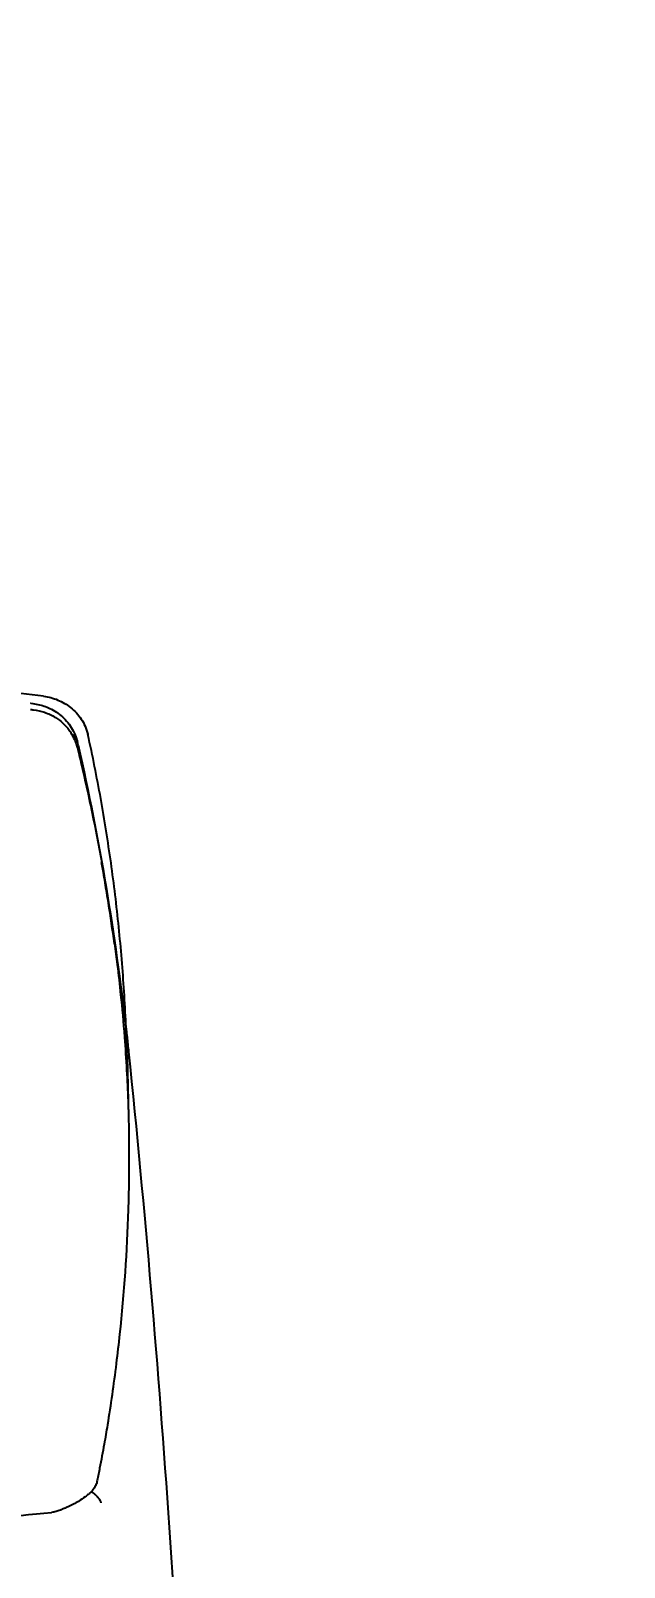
# Model space of a CAD drawing. Header units: millimetres. Extents: x -5247 to 64230, y -16204 to 29599.
# Drawn here: x 55920 to 55979.8, y 21486.2 to 21641 of the extents above; entities that cross this region are included whole.
import ezdxf
from ezdxf import colors
from ezdxf.entities.mleader import LeaderData, LeaderLine
from ezdxf.math import Vec2, Vec3

# ---------------------------------------------------------------- set-up
doc = ezdxf.new("R2010")
doc.units = ezdxf.units.MM
doc.layers.add('Выноски надписи', color=7, linetype='Continuous')
doc.styles.add('ISO_250', font='isocpeur.ttf', dxfattribs={"height": 250})

# ---------------------------------------------------------------- blocks, each defined once
blk = doc.blocks.new('_Dot')
at = {"color": 0, "linetype": 'ByBlock', "lineweight": -2}
blk.add_line((-0.5, 0), (-1, 0), dxfattribs=at)
at = {"color": 0, "linetype": 'ByBlock', "const_width": 0.5}
blk.add_lwpolyline([(-0.25, 0, 1), (0.25, 0, 1)], format="xyb", close=True, dxfattribs=at)
blk = doc.blocks.new('Siemens 7ME65202DF122JE1')
at = {"ltscale": 0.440208}
blk.add_line((-54.34, 337.18), (-54.11, 337.16), dxfattribs=at)
blk.add_line((-54.34, 337.18), (-54.11, 337.16), dxfattribs=at)
at = {"ltscale": 0.732856}
blk.add_line((-49.55, 332.95), (-49.61, 333.21), dxfattribs=at)
blk.add_line((-49.55, 332.95), (-49.61, 333.21), dxfattribs=at)
blk.add_line((-44.63, 301.63), (-44.48, 295.52))
blk.add_line((-44.63, 301.63), (-44.48, 295.52))
blk.add_ellipse((-53.28, 335.9), major_axis=(0.23, 1.99), ratio=0.11616, start_param=6.281043, end_param=6.283185)
blk.add_ellipse((-53.28, 335.9), major_axis=(0.23, 1.99), ratio=0.11616, start_param=6.281043, end_param=6.283185)
at = {"ltscale": 0.000722405}
blk.add_ellipse((-54.64, 334.45), major_axis=(0.31, 2.73), ratio=0.109672, start_param=6.283173, end_param=6.28333, dxfattribs=at)
blk.add_ellipse((-54.64, 334.45), major_axis=(0.31, 2.73), ratio=0.109672, start_param=6.283173, end_param=6.28333, dxfattribs=at)
at = {"ltscale": 0.00206}
blk.add_ellipse((-54.41, 334.42), major_axis=(0.31, 2.73), ratio=0.110644, start_param=0.000002, end_param=0.000414, dxfattribs=at)
blk.add_ellipse((-54.41, 334.42), major_axis=(0.31, 2.73), ratio=0.110644, start_param=0.000002, end_param=0.000414, dxfattribs=at)
at = {"ltscale": 3.51931}
blk.add_ellipse((-52.29, 332.6), major_axis=(2.68, 0.61), ratio=0.698015, start_param=6.150873, end_param=6.822797, dxfattribs=at)
blk.add_ellipse((-52.29, 332.6), major_axis=(2.68, 0.61), ratio=0.698015, start_param=6.150873, end_param=6.822797, dxfattribs=at)
at = {"ltscale": 0.049866}
blk.add_ellipse((-50.52, 333.59), major_axis=(1.95, 0.43), ratio=0.69873, start_param=6.270069, end_param=6.283185, dxfattribs=at)
blk.add_ellipse((-50.52, 333.59), major_axis=(1.95, 0.43), ratio=0.69873, start_param=6.270069, end_param=6.283185, dxfattribs=at)
at = {"ltscale": 28.211782}
blk.add_ellipse((-379.35, 290.76), major_axis=(334.93, 0), ratio=0.707107, start_param=0.093868, end_param=0.128689, dxfattribs=at)
blk.add_ellipse((-379.35, 290.76), major_axis=(334.93, 0), ratio=0.707107, start_param=0.093868, end_param=0.128689, dxfattribs=at)
for points, knots in [([(-53.04, 337.89), (-59.15, 338.61), (-65.29, 339.18), (-77.61, 340.05), (-83.78, 340.34), (-96.15, 340.62), (-102.35, 340.62), (-114.72, 340.34), (-120.89, 340.05), (-133.21, 339.18), (-139.35, 338.61), (-145.46, 337.89)], [4.5473654, 4.5473654, 4.5473654, 4.5473654, 4.6133749, 4.6133749, 4.6793843, 4.6793843, 4.7453937, 4.7453937, 4.8114031, 4.8114031, 4.8774125, 4.8774125, 4.8774125, 4.8774125]), ([(-53.04, 337.89), (-59.15, 338.61), (-65.29, 339.18), (-77.61, 340.05), (-83.78, 340.34), (-96.15, 340.62), (-102.35, 340.62), (-114.72, 340.34), (-120.89, 340.05), (-133.21, 339.18), (-139.35, 338.61), (-145.46, 337.89)], [4.5473654, 4.5473654, 4.5473654, 4.5473654, 4.6133749, 4.6133749, 4.6793843, 4.6793843, 4.7453937, 4.7453937, 4.8114031, 4.8114031, 4.8774125, 4.8774125, 4.8774125, 4.8774125]), ([(-53.04, 337.89), (-52.55, 337.83), (-52.06, 337.7), (-51.14, 337.32), (-50.71, 337.06), (-49.9, 336.43), (-49.53, 336.03), (-48.94, 335.13), (-48.71, 334.61), (-48.59, 334.08)], [0, 0, 0, 0, 0.1506029, 0.1506029, 0.3059853, 0.3059853, 0.4800729, 0.4800729, 0.6655954, 0.6655954, 0.6655954, 0.6655954]), ([(-53.04, 337.89), (-52.55, 337.83), (-52.06, 337.7), (-51.14, 337.32), (-50.71, 337.06), (-49.9, 336.43), (-49.53, 336.03), (-48.94, 335.13), (-48.71, 334.61), (-48.59, 334.08)], [0, 0, 0, 0, 0.1506029, 0.1506029, 0.3059853, 0.3059853, 0.4800729, 0.4800729, 0.6655954, 0.6655954, 0.6655954, 0.6655954]), ([(-44.63, 301.63), (-44.69, 303.8), (-44.78, 305.97), (-45.06, 310.3), (-45.24, 312.47), (-45.68, 316.79), (-45.94, 318.95), (-46.55, 323.27), (-46.89, 325.42), (-47.67, 329.73), (-48.1, 331.87), (-48.57, 334.02)], [3.1590486, 3.1590486, 3.1590486, 3.1590486, 3.1863725, 3.1863725, 3.2136964, 3.2136964, 3.2410203, 3.2410203, 3.2683443, 3.2683443, 3.2956682, 3.2956682, 3.2956682, 3.2956682]), ([(-44.63, 301.63), (-44.69, 303.8), (-44.78, 305.97), (-45.06, 310.3), (-45.24, 312.47), (-45.68, 316.79), (-45.94, 318.95), (-46.55, 323.27), (-46.89, 325.42), (-47.67, 329.73), (-48.1, 331.87), (-48.57, 334.02)], [3.1590486, 3.1590486, 3.1590486, 3.1590486, 3.1863725, 3.1863725, 3.2136964, 3.2136964, 3.2410203, 3.2410203, 3.2683443, 3.2683443, 3.2956682, 3.2956682, 3.2956682, 3.2956682]), ([(-44.63, 303.54), (-44.61, 303.31), (-44.58, 303.08), (-44.56, 302.85), (-44.53, 302.58), (-44.5, 302.31), (-44.47, 302.05)], [0.32388805, 0.32388805, 0.32388805, 0.32388805, 0.33466882, 0.33466882, 0.33466882, 0.34763713, 0.34763713, 0.34763713, 0.34763713]), ([(-44.63, 303.54), (-44.61, 303.31), (-44.58, 303.08), (-44.56, 302.85), (-44.53, 302.58), (-44.5, 302.31), (-44.47, 302.05)], [0.32388805, 0.32388805, 0.32388805, 0.32388805, 0.33466882, 0.33466882, 0.33466882, 0.34763713, 0.34763713, 0.34763713, 0.34763713]), ([(-44.47, 302.05), (-41.2, 270.14), (-39.02, 238.15), (-37.66, 196.67), (-37.45, 187.26), (-37.33, 177.84)], [0, 0, 0, 0, 9.629754, 9.629754, 12.454947, 12.454947, 12.454947, 12.454947]), ([(-44.47, 302.05), (-41.2, 270.14), (-39.02, 238.15), (-37.66, 196.67), (-37.45, 187.26), (-37.33, 177.84)], [0, 0, 0, 0, 9.629754, 9.629754, 12.454947, 12.454947, 12.454947, 12.454947]), ([(-44.48, 295.52), (-44.43, 293.37), (-44.42, 291.18), (-44.46, 288.02), (-44.48, 287.08), (-44.65, 281.96), (-44.93, 277.79), (-45.49, 272.62), (-45.6, 271.63), (-45.99, 268.52), (-46.28, 266.47), (-46.71, 263.82), (-46.82, 263.18), (-47.08, 261.72), (-47.23, 260.92), (-47.47, 259.7), (-47.55, 259.29), (-47.64, 258.87)], [-5.049888, -5.049888, -5.049888, -5.049888, -4.154438, -4.154438, -3.772619, -3.772619, -2.07764, -2.07764, -1.679997, -1.679997, -0.817035, -0.817035, -0.540162, -0.540162, -0.184992, -0.184992, -0.000037, -0.000037, -0.000037, -0.000037]), ([(-44.48, 295.52), (-44.43, 293.37), (-44.42, 291.18), (-44.46, 288.02), (-44.48, 287.08), (-44.65, 281.96), (-44.93, 277.79), (-45.49, 272.62), (-45.6, 271.63), (-45.99, 268.52), (-46.28, 266.47), (-46.71, 263.82), (-46.82, 263.18), (-47.08, 261.72), (-47.23, 260.92), (-47.47, 259.7), (-47.55, 259.29), (-47.64, 258.87)], [-5.049888, -5.049888, -5.049888, -5.049888, -4.154438, -4.154438, -3.772619, -3.772619, -2.07764, -2.07764, -1.679997, -1.679997, -0.817035, -0.817035, -0.540162, -0.540162, -0.184992, -0.184992, -0.000037, -0.000037, -0.000037, -0.000037]), ([(-47.64, 258.87), (-47.65, 258.8), (-47.67, 258.72), (-47.73, 258.5), (-47.79, 258.36), (-47.96, 258.05), (-48.08, 257.88), (-48.23, 257.73)], [-0.2107952, -0.2107952, -0.2107952, -0.2107952, -0.1770761, -0.1770761, -0.1059086, -0.1059086, -0.0002595, -0.0002595, -0.0002595, -0.0002595]), ([(-47.64, 258.87), (-47.65, 258.8), (-47.67, 258.72), (-47.73, 258.5), (-47.79, 258.36), (-47.96, 258.05), (-48.08, 257.88), (-48.23, 257.73)], [-0.2107952, -0.2107952, -0.2107952, -0.2107952, -0.1770761, -0.1770761, -0.1059086, -0.1059086, -0.0002595, -0.0002595, -0.0002595, -0.0002595]), ([(-48.23, 257.73), (-48.29, 257.68), (-48.34, 257.64), (-48.44, 257.55), (-48.48, 257.51), (-48.63, 257.39), (-48.73, 257.31), (-49.05, 257.07), (-49.28, 256.91), (-49.85, 256.57), (-50.2, 256.39), (-50.7, 256.16), (-50.82, 256.11), (-51.09, 255.99), (-51.22, 255.94), (-51.35, 255.89)], [-0.4167492, -0.4167492, -0.4167492, -0.4167492, -0.381197, -0.381197, -0.3542466, -0.3542466, -0.3036752, -0.3036752, -0.2054223, -0.2054223, -0.0842959, -0.0842959, -0.0429183, -0.0429183, 0, 0, 0, 0]), ([(-48.23, 257.73), (-48.29, 257.68), (-48.34, 257.64), (-48.44, 257.55), (-48.48, 257.51), (-48.63, 257.39), (-48.73, 257.31), (-49.05, 257.07), (-49.28, 256.91), (-49.85, 256.57), (-50.2, 256.39), (-50.7, 256.16), (-50.82, 256.11), (-51.09, 255.99), (-51.22, 255.94), (-51.35, 255.89)], [-0.4167492, -0.4167492, -0.4167492, -0.4167492, -0.381197, -0.381197, -0.3542466, -0.3542466, -0.3036752, -0.3036752, -0.2054223, -0.2054223, -0.0842959, -0.0842959, -0.0429183, -0.0429183, 0, 0, 0, 0]), ([(-47.51, 257.11), (-47.52, 257.12), (-47.53, 257.13), (-47.53, 257.14), (-47.54, 257.15), (-47.55, 257.16), (-47.56, 257.17), (-47.57, 257.18), (-47.58, 257.19), (-47.59, 257.2), (-47.59, 257.2), (-47.59, 257.21), (-47.59, 257.21), (-47.6, 257.22), (-47.61, 257.23), (-47.63, 257.24), (-47.64, 257.26), (-47.65, 257.27), (-47.66, 257.28), (-47.67, 257.29), (-47.68, 257.3), (-47.69, 257.31), (-47.7, 257.32), (-47.71, 257.34), (-47.73, 257.35), (-47.74, 257.36), (-47.75, 257.37), (-47.76, 257.38), (-47.77, 257.39), (-47.79, 257.4), (-47.8, 257.41), (-47.81, 257.42), (-47.82, 257.43), (-47.84, 257.44), (-47.85, 257.46), (-47.86, 257.47), (-47.87, 257.48), (-47.89, 257.49), (-47.9, 257.5), (-47.91, 257.51), (-47.93, 257.52), (-47.94, 257.53), (-47.95, 257.54), (-47.97, 257.55), (-47.98, 257.56), (-47.99, 257.57), (-48.01, 257.58), (-48.02, 257.59), (-48.03, 257.6), (-48.05, 257.61), (-48.06, 257.62), (-48.08, 257.63), (-48.09, 257.64), (-48.11, 257.65), (-48.12, 257.66), (-48.15, 257.68), (-48.18, 257.7), (-48.21, 257.71), (-48.22, 257.72), (-48.22, 257.72), (-48.23, 257.73)], [0.4068287, 0.4068287, 0.4068287, 0.4068287, 0.4310496, 0.4310496, 0.4310496, 0.4618389, 0.4618389, 0.4618389, 0.4848045, 0.4848045, 0.4848045, 0.4926282, 0.4926282, 0.4926282, 0.5234177, 0.5234177, 0.5234177, 0.5542072, 0.5542072, 0.5542072, 0.5849967, 0.5849967, 0.5849967, 0.6157862, 0.6157862, 0.6157862, 0.6465757, 0.6465757, 0.6465757, 0.677365, 0.677365, 0.677365, 0.7081543, 0.7081543, 0.7081543, 0.7389436, 0.7389436, 0.7389436, 0.7697329, 0.7697329, 0.7697329, 0.8005222, 0.8005222, 0.8005222, 0.8313115, 0.8313115, 0.8313115, 0.8621008, 0.8621008, 0.8621008, 0.8928901, 0.8928901, 0.8928901, 0.9236794, 0.9236794, 0.9236794, 0.9852562, 0.9852562, 0.9852562, 1, 1, 1, 1]), ([(-47.51, 257.11), (-47.52, 257.12), (-47.53, 257.13), (-47.53, 257.14), (-47.54, 257.15), (-47.55, 257.16), (-47.56, 257.17), (-47.57, 257.18), (-47.58, 257.19), (-47.59, 257.2), (-47.59, 257.2), (-47.59, 257.21), (-47.59, 257.21), (-47.6, 257.22), (-47.61, 257.23), (-47.63, 257.24), (-47.64, 257.26), (-47.65, 257.27), (-47.66, 257.28), (-47.67, 257.29), (-47.68, 257.3), (-47.69, 257.31), (-47.7, 257.32), (-47.71, 257.34), (-47.73, 257.35), (-47.74, 257.36), (-47.75, 257.37), (-47.76, 257.38), (-47.77, 257.39), (-47.79, 257.4), (-47.8, 257.41), (-47.81, 257.42), (-47.82, 257.43), (-47.84, 257.44), (-47.85, 257.46), (-47.86, 257.47), (-47.87, 257.48), (-47.89, 257.49), (-47.9, 257.5), (-47.91, 257.51), (-47.93, 257.52), (-47.94, 257.53), (-47.95, 257.54), (-47.97, 257.55), (-47.98, 257.56), (-47.99, 257.57), (-48.01, 257.58), (-48.02, 257.59), (-48.03, 257.6), (-48.05, 257.61), (-48.06, 257.62), (-48.08, 257.63), (-48.09, 257.64), (-48.11, 257.65), (-48.12, 257.66), (-48.15, 257.68), (-48.18, 257.7), (-48.21, 257.71), (-48.22, 257.72), (-48.22, 257.72), (-48.23, 257.73)], [0.4068287, 0.4068287, 0.4068287, 0.4068287, 0.4310496, 0.4310496, 0.4310496, 0.4618389, 0.4618389, 0.4618389, 0.4848045, 0.4848045, 0.4848045, 0.4926282, 0.4926282, 0.4926282, 0.5234177, 0.5234177, 0.5234177, 0.5542072, 0.5542072, 0.5542072, 0.5849967, 0.5849967, 0.5849967, 0.6157862, 0.6157862, 0.6157862, 0.6465757, 0.6465757, 0.6465757, 0.677365, 0.677365, 0.677365, 0.7081543, 0.7081543, 0.7081543, 0.7389436, 0.7389436, 0.7389436, 0.7697329, 0.7697329, 0.7697329, 0.8005222, 0.8005222, 0.8005222, 0.8313115, 0.8313115, 0.8313115, 0.8621008, 0.8621008, 0.8621008, 0.8928901, 0.8928901, 0.8928901, 0.9236794, 0.9236794, 0.9236794, 0.9852562, 0.9852562, 0.9852562, 1, 1, 1, 1]), ([(-77.63, 253.54), (-73.34, 253.78), (-69.09, 254.1), (-60.55, 254.83), (-56.32, 255.25), (-52.23, 255.66)], [0.000129, 0.000129, 0.000129, 0.000129, 1.290188, 1.290188, 2.580053, 2.580053, 2.580053, 2.580053]), ([(-77.63, 253.54), (-73.34, 253.78), (-69.09, 254.1), (-60.55, 254.83), (-56.32, 255.25), (-52.23, 255.66)], [0.000129, 0.000129, 0.000129, 0.000129, 1.290188, 1.290188, 2.580053, 2.580053, 2.580053, 2.580053]), ([(-51.35, 255.89), (-51.49, 255.83), (-51.63, 255.78), (-51.85, 255.72), (-51.93, 255.71), (-52.08, 255.68), (-52.15, 255.67), (-52.23, 255.66)], [0.00010412, 0.00010412, 0.00010412, 0.00010412, 0.04658748, 0.04658748, 0.07019017, 0.07019017, 0.09305314, 0.09305314, 0.09305314, 0.09305314]), ([(-51.35, 255.89), (-51.49, 255.83), (-51.63, 255.78), (-51.85, 255.72), (-51.93, 255.71), (-52.08, 255.68), (-52.15, 255.67), (-52.23, 255.66)], [0.00010412, 0.00010412, 0.00010412, 0.00010412, 0.04658748, 0.04658748, 0.07019017, 0.07019017, 0.09305314, 0.09305314, 0.09305314, 0.09305314])]:
    blk.add_open_spline(points, degree=3, knots=knots)
at = {"ltscale": 0.606004}
blk.add_open_spline([(-54.37, 336.56), (-54.32, 336.56), (-54.26, 336.55), (-54.16, 336.54), (-54.11, 336.53), (-54.05, 336.53)], degree=3, knots=[-0.03040427, -0.03040427, -0.03040427, -0.03040427, -0.01586787, -0.01586787, -0.00000096, -0.00000096, -0.00000096, -0.00000096], dxfattribs=at)
blk.add_open_spline([(-54.37, 336.56), (-54.32, 336.56), (-54.26, 336.55), (-54.16, 336.54), (-54.11, 336.53), (-54.05, 336.53)], degree=3, knots=[-0.03040427, -0.03040427, -0.03040427, -0.03040427, -0.01586787, -0.01586787, -0.00000096, -0.00000096, -0.00000096, -0.00000096], dxfattribs=at)
at = {"ltscale": 12.682755}
for knots in [[0, 0, 0, 0, 0.0668625, 0.0668625, 0.1971129, 0.1971129, 0.3565707, 0.3565707, 0.5271426, 0.5271426, 0.5942211, 0.5942211, 0.6039049, 0.6039049, 0.6187589, 0.6187589, 0.6232938, 0.6232938, 0.6369271, 0.6369271, 0.6500636, 0.6500636, 0.6569963, 0.6569963, 0.6605617, 0.6605617, 0.6641075, 0.6641075, 0.6641075, 0.6641075], [0, 0, 0, 0, 0.0668625, 0.0668625, 0.1971129, 0.1971129, 0.3565707, 0.3565707, 0.5271426, 0.5271426, 0.5942211, 0.5942211, 0.6039049, 0.6039049, 0.6187589, 0.6187589, 0.6232943, 0.6232943, 0.6369294, 0.6369294, 0.6500648, 0.6500648, 0.6569969, 0.6569969, 0.660562, 0.660562, 0.6641075, 0.6641075, 0.6641075, 0.6641075]]:
    blk.add_open_spline([(-54.11, 337.16), (-53.89, 337.13), (-53.67, 337.09), (-53.03, 336.94), (-52.63, 336.78), (-51.79, 336.35), (-51.37, 336.04), (-50.62, 335.31), (-50.3, 334.87), (-49.95, 334.22), (-49.87, 334.03), (-49.79, 333.81), (-49.78, 333.78), (-49.75, 333.71), (-49.73, 333.66), (-49.72, 333.6), (-49.71, 333.59), (-49.7, 333.53), (-49.68, 333.49), (-49.66, 333.42), (-49.65, 333.38), (-49.64, 333.33), (-49.64, 333.31), (-49.63, 333.29), (-49.63, 333.29), (-49.62, 333.27), (-49.62, 333.27), (-49.62, 333.26)], degree=3, knots=knots, dxfattribs=at)
at = {"ltscale": 9.211372}
blk.add_open_spline([(-54.05, 336.53), (-53.68, 336.48), (-53.3, 336.4), (-52.56, 336.14), (-52.18, 335.97), (-51.57, 335.59), (-51.32, 335.4), (-50.86, 334.98), (-50.65, 334.73), (-50.42, 334.41), (-50.38, 334.36), (-50.3, 334.24), (-50.26, 334.17), (-50.22, 334.09)], degree=3, knots=[-0.5401851, -0.5401851, -0.5401851, -0.5401851, -0.4103359, -0.4103359, -0.2671981, -0.2671981, -0.1596832, -0.1596832, -0.0493174, -0.0493174, -0.0259239, -0.0259239, 0, 0, 0, 0], dxfattribs=at)
blk.add_open_spline([(-54.05, 336.53), (-53.68, 336.48), (-53.3, 336.4), (-52.56, 336.14), (-52.18, 335.97), (-51.57, 335.59), (-51.32, 335.4), (-50.86, 334.98), (-50.65, 334.73), (-50.42, 334.41), (-50.38, 334.36), (-50.3, 334.24), (-50.26, 334.17), (-50.22, 334.09)], degree=3, knots=[-0.5401851, -0.5401851, -0.5401851, -0.5401851, -0.4103359, -0.4103359, -0.2671981, -0.2671981, -0.1596832, -0.1596832, -0.0493174, -0.0493174, -0.0259239, -0.0259239, 0, 0, 0, 0], dxfattribs=at)
at = {"ltscale": 0.868225}
blk.add_open_spline([(-50.22, 334.09), (-50.18, 334.03), (-50.14, 333.96), (-50.08, 333.83), (-50.04, 333.77), (-50.01, 333.7)], degree=3, knots=[0.00038198, 0.00038198, 0.00038198, 0.00038198, 0.02343478, 0.02343478, 0.04593203, 0.04593203, 0.04593203, 0.04593203], dxfattribs=at)
blk.add_open_spline([(-50.22, 334.09), (-50.18, 334.03), (-50.14, 333.96), (-50.08, 333.83), (-50.04, 333.77), (-50.01, 333.7)], degree=3, knots=[0.00038198, 0.00038198, 0.00038198, 0.00038198, 0.02343478, 0.02343478, 0.04593203, 0.04593203, 0.04593203, 0.04593203], dxfattribs=at)
at = {"ltscale": 2.78765}
blk.add_open_spline([(-50.01, 333.7), (-49.91, 333.5), (-49.83, 333.29), (-49.7, 332.94), (-49.66, 332.8), (-49.61, 332.62), (-49.6, 332.56), (-49.58, 332.51)], degree=3, knots=[-0.1470882, -0.1470882, -0.1470882, -0.1470882, -0.0736075, -0.0736075, -0.0219609, -0.0219609, -0.0000035, -0.0000035, -0.0000035, -0.0000035], dxfattribs=at)
blk.add_open_spline([(-50.01, 333.7), (-49.91, 333.5), (-49.83, 333.29), (-49.7, 332.94), (-49.66, 332.8), (-49.61, 332.62), (-49.6, 332.56), (-49.58, 332.51)], degree=3, knots=[-0.1470882, -0.1470882, -0.1470882, -0.1470882, -0.0736075, -0.0736075, -0.0219609, -0.0219609, -0.0000035, -0.0000035, -0.0000035, -0.0000035], dxfattribs=at)
at = {"ltscale": 0.002455}
blk.add_open_spline([(-49.55, 332.95), (-49.55, 332.95), (-49.55, 332.95), (-49.55, 332.95)], degree=3, dxfattribs=at)
blk.add_open_spline([(-49.55, 332.95), (-49.55, 332.95), (-49.55, 332.95), (-49.55, 332.95)], degree=3, dxfattribs=at)
at = {"ltscale": 24.555702}
blk.add_open_spline([(-49.55, 332.95), (-47.39, 323.45), (-45.84, 313.9), (-44.72, 304.3)], degree=3, dxfattribs=at)
blk.add_open_spline([(-49.55, 332.95), (-47.39, 323.45), (-45.84, 313.9), (-44.72, 304.3)], degree=3, dxfattribs=at)
at = {"ltscale": 0.184382}
blk.add_open_spline([(-48.59, 334.08), (-48.58, 334.05), (-48.57, 334.02), (-48.57, 334)], degree=3, dxfattribs=at)
blk.add_open_spline([(-48.59, 334.08), (-48.58, 334.05), (-48.57, 334.02), (-48.57, 334)], degree=3, dxfattribs=at)
at = {"ltscale": 25.434973}
blk.add_open_spline([(-49.58, 332.51), (-49.12, 330.61), (-48.69, 328.7), (-47.89, 324.92), (-47.52, 323.03), (-47.18, 321.15)], degree=3, knots=[-1.579403, -1.579403, -1.579403, -1.579403, -0.789394, -0.789394, -0.000001, -0.000001, -0.000001, -0.000001], dxfattribs=at)
blk.add_open_spline([(-49.58, 332.51), (-49.12, 330.61), (-48.69, 328.7), (-47.89, 324.92), (-47.52, 323.03), (-47.18, 321.15)], degree=3, knots=[-1.579403, -1.579403, -1.579403, -1.579403, -0.789394, -0.789394, -0.000001, -0.000001, -0.000001, -0.000001], dxfattribs=at)
at = {"ltscale": 28.211105}
blk.add_open_spline([(-45.89, 312.96), (-46.08, 314.32), (-46.29, 315.69), (-46.61, 317.75), (-46.72, 318.42), (-46.95, 319.79), (-47.06, 320.47), (-47.18, 321.15)], degree=3, knots=[-1.159973, -1.159973, -1.159973, -1.159973, -0.583413, -0.583413, -0.291734, -0.291734, -0.000001, -0.000001, -0.000001, -0.000001], dxfattribs=at)
blk.add_open_spline([(-45.89, 312.96), (-46.08, 314.32), (-46.29, 315.69), (-46.61, 317.75), (-46.72, 318.42), (-46.95, 319.79), (-47.06, 320.47), (-47.18, 321.15)], degree=3, knots=[-1.159973, -1.159973, -1.159973, -1.159973, -0.583413, -0.583413, -0.291734, -0.291734, -0.000001, -0.000001, -0.000001, -0.000001], dxfattribs=at)
at = {"ltscale": 24.779539}
blk.add_open_spline([(-45.89, 312.96), (-45.79, 312.26), (-45.7, 311.56), (-45.49, 309.84), (-45.38, 308.82), (-45.13, 306.45), (-45, 305.07), (-44.8, 302.42), (-44.73, 301.33), (-44.61, 299.18), (-44.57, 298.18), (-44.51, 296.58), (-44.49, 296.05), (-44.48, 295.52)], degree=3, knots=[-7.760649, -7.760649, -7.760649, -7.760649, -7.415948, -7.415948, -6.901696, -6.901696, -6.214842, -6.214842, -5.725192, -5.725192, -5.27238, -5.27238, -5.049888, -5.049888, -5.049888, -5.049888], dxfattribs=at)
blk.add_open_spline([(-45.89, 312.96), (-45.79, 312.26), (-45.7, 311.56), (-45.49, 309.84), (-45.38, 308.82), (-45.13, 306.45), (-45, 305.07), (-44.8, 302.42), (-44.73, 301.33), (-44.61, 299.18), (-44.57, 298.18), (-44.51, 296.58), (-44.49, 296.05), (-44.48, 295.52)], degree=3, knots=[-7.760649, -7.760649, -7.760649, -7.760649, -7.415948, -7.415948, -6.901696, -6.901696, -6.214842, -6.214842, -5.725192, -5.725192, -5.27238, -5.27238, -5.049888, -5.049888, -5.049888, -5.049888], dxfattribs=at)
blk.add_open_spline([(-44.72, 304.3), (-44.69, 304.04), (-44.66, 303.79), (-44.63, 303.54)], degree=3)
blk.add_open_spline([(-44.72, 304.3), (-44.69, 304.04), (-44.66, 303.79), (-44.63, 303.54)], degree=3)
at = {"ltscale": 1.381624}
blk.add_open_spline([(-47.23, 256.62), (-47.23, 256.63), (-47.23, 256.63), (-47.23, 256.64), (-47.24, 256.65), (-47.24, 256.65), (-47.24, 256.66), (-47.24, 256.66), (-47.25, 256.67), (-47.25, 256.68), (-47.25, 256.68), (-47.26, 256.69), (-47.26, 256.7), (-47.26, 256.71), (-47.27, 256.72), (-47.28, 256.73), (-47.28, 256.75), (-47.29, 256.76), (-47.29, 256.77), (-47.3, 256.78), (-47.31, 256.8), (-47.31, 256.81), (-47.32, 256.82), (-47.33, 256.83), (-47.33, 256.85), (-47.34, 256.86), (-47.35, 256.87), (-47.35, 256.88), (-47.36, 256.9), (-47.37, 256.91), (-47.38, 256.92), (-47.38, 256.93), (-47.39, 256.95), (-47.4, 256.96), (-47.41, 256.97), (-47.42, 256.98), (-47.42, 256.99), (-47.43, 257.01), (-47.44, 257.02), (-47.45, 257.03), (-47.46, 257.04), (-47.47, 257.06), (-47.48, 257.07), (-47.49, 257.08), (-47.5, 257.09), (-47.5, 257.1), (-47.51, 257.11), (-47.51, 257.11), (-47.51, 257.11)], degree=3, knots=[0, 0, 0, 0, 0.0153946, 0.0153946, 0.0153946, 0.0307892, 0.0307892, 0.0307892, 0.0461838, 0.0461838, 0.0461838, 0.0615784, 0.0615784, 0.0615784, 0.0923676, 0.0923676, 0.0923676, 0.1231568, 0.1231568, 0.1231568, 0.153946, 0.153946, 0.153946, 0.1847352, 0.1847352, 0.1847352, 0.2155245, 0.2155245, 0.2155245, 0.2463137, 0.2463137, 0.2463137, 0.277103, 0.277103, 0.277103, 0.3078923, 0.3078923, 0.3078923, 0.3386816, 0.3386816, 0.3386816, 0.3694709, 0.3694709, 0.3694709, 0.4002602, 0.4002602, 0.4002602, 0.4068287, 0.4068287, 0.4068287, 0.4068287], dxfattribs=at)
blk.add_open_spline([(-47.23, 256.62), (-47.23, 256.63), (-47.23, 256.63), (-47.23, 256.64), (-47.24, 256.65), (-47.24, 256.65), (-47.24, 256.66), (-47.24, 256.66), (-47.25, 256.67), (-47.25, 256.68), (-47.25, 256.68), (-47.26, 256.69), (-47.26, 256.7), (-47.26, 256.71), (-47.27, 256.72), (-47.28, 256.73), (-47.28, 256.75), (-47.29, 256.76), (-47.29, 256.77), (-47.3, 256.78), (-47.31, 256.8), (-47.31, 256.81), (-47.32, 256.82), (-47.33, 256.83), (-47.33, 256.85), (-47.34, 256.86), (-47.35, 256.87), (-47.35, 256.88), (-47.36, 256.9), (-47.37, 256.91), (-47.38, 256.92), (-47.38, 256.93), (-47.39, 256.95), (-47.4, 256.96), (-47.41, 256.97), (-47.42, 256.98), (-47.42, 256.99), (-47.43, 257.01), (-47.44, 257.02), (-47.45, 257.03), (-47.46, 257.04), (-47.47, 257.06), (-47.48, 257.07), (-47.49, 257.08), (-47.5, 257.09), (-47.5, 257.1), (-47.51, 257.11), (-47.51, 257.11), (-47.51, 257.11)], degree=3, knots=[0, 0, 0, 0, 0.0153946, 0.0153946, 0.0153946, 0.0307892, 0.0307892, 0.0307892, 0.0461838, 0.0461838, 0.0461838, 0.0615784, 0.0615784, 0.0615784, 0.0923676, 0.0923676, 0.0923676, 0.1231568, 0.1231568, 0.1231568, 0.153946, 0.153946, 0.153946, 0.1847352, 0.1847352, 0.1847352, 0.2155245, 0.2155245, 0.2155245, 0.2463137, 0.2463137, 0.2463137, 0.277103, 0.277103, 0.277103, 0.3078923, 0.3078923, 0.3078923, 0.3386816, 0.3386816, 0.3386816, 0.3694709, 0.3694709, 0.3694709, 0.4002602, 0.4002602, 0.4002602, 0.4068287, 0.4068287, 0.4068287, 0.4068287], dxfattribs=at)

msp = doc.modelspace()

# ---------------------------------------------------------------- block references
msp.add_blockref('Siemens 7ME65202DF122JE1', (55974.308, 21236.076))

# ---------------------------------------------------------------- leaders
at = {"layer": 'Выноски надписи'}
ml = msp.add_multileader_mtext('Standard', dxfattribs=at)
ml.set_content('FIT1.1', color=256, style='ISO_250')
ml.set_leader_properties()
ml.build(insert=Vec2(0, 0))
ml.multileader.update_dxf_attribs({"text_left_attachment_type": 6, "text_right_attachment_type": 6, "dogleg_length": 50, "arrow_head_size": 80})
ctx = ml.context
ctx.base_point, ctx.char_height, ctx.arrow_head_size, ctx.plane_origin = Vec3(55791.8, 21833.956), 80, 80, Vec3(61712.903, 27866.127)
ctx.left_attachment, ctx.right_attachment = 6, 6
notes = []
notes.append((ctx, [(1, (1, 1, 0), (55741.8, 21833.956), (1, 0), 50, [(0, [(55875.058, 21576.665)], 0, [])])]))
ctx.mtext.insert, ctx.mtext.width, ctx.mtext.defined_height, ctx.mtext.flow_direction = Vec3(55793.8, 21929.956), 428.15245, 132.775, 5
ml = msp.add_multileader_mtext('Standard', dxfattribs=at)
ml.set_content('МЩУНР', color=256, style='ISO_250')
ml.set_leader_properties()
ml.set_arrow_properties(name='DOT')
ml.build(insert=Vec2(0, 0))
ml.multileader.update_dxf_attribs({"text_left_attachment_type": 6, "text_right_attachment_type": 6, "dogleg_length": 100, "arrow_head_size": 50})
ctx = ml.context
ctx.base_point, ctx.char_height, ctx.arrow_head_size, ctx.plane_origin = Vec3(55560.208, 18987.724), 100, 50, Vec3(50928.404, 21081.171)
ctx.left_attachment, ctx.right_attachment = 6, 6
notes.append((ctx, [(1, (1, 1, 0), (55460.208, 18987.724), (1, 0), 100, [(0, [(54718.058, 21869.082)], 0, [])])]))
ctx.mtext.insert, ctx.mtext.width, ctx.mtext.defined_height, ctx.mtext.flow_direction = Vec3(55562.208, 19107.724), 586.7072, 216.54, 5
for ctx, leaders in notes:
    for number, flags, end, landing, length, lines in leaders:
        leader = LeaderData()
        leader.index, (leader.has_last_leader_line, leader.has_dogleg_vector, leader.attachment_direction) = number, flags
        leader.last_leader_point, leader.dogleg_vector, leader.dogleg_length = Vec3(end), Vec3(landing), length
        for number, points, colour, breaks in lines:
            line = LeaderLine()
            line.index, line.vertices, line.color, line.breaks = number, Vec3.list(points), colors.encode_raw_color(colour), breaks
            leader.lines.append(line)
        ctx.leaders.append(leader)

doc.saveas('drawing.dxf')
